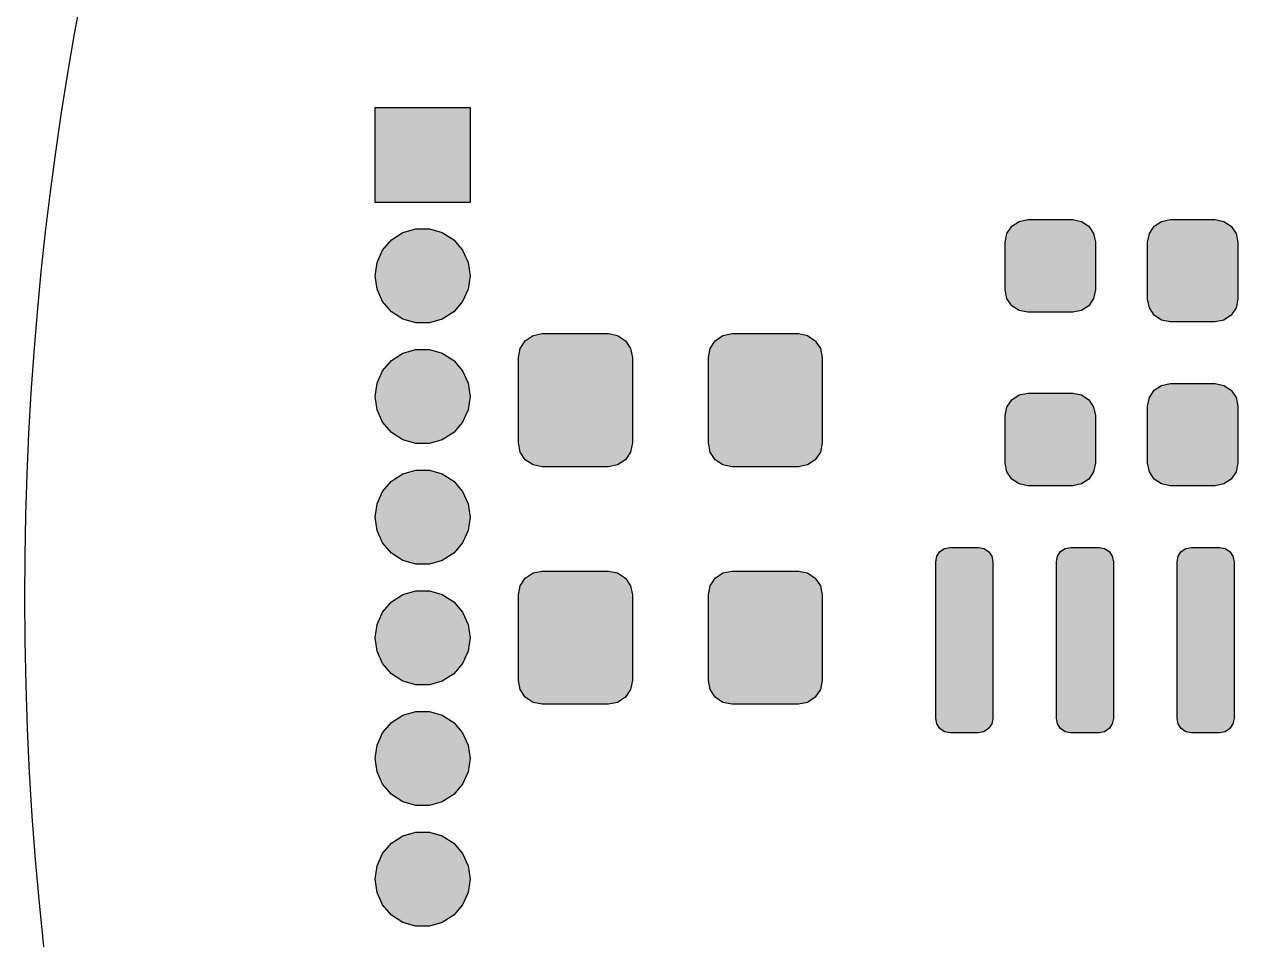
# Model space of a CAD drawing. Header units: inches. Extents: x 10 to 430, y -15 to 282.
# Drawn here: x 147.68 to 160.57, y 186.1 to 195.73 of the extents above; entities that cross this region are included whole.
import ezdxf

# ---------------------------------------------------------------- set-up
doc = ezdxf.new("R2010")
doc.units = ezdxf.units.IN
doc.header["$MEASUREMENT"] = 0
doc.layers.add('BLACK', color=7, linetype='Continuous')

msp = doc.modelspace()

# ---------------------------------------------------------------- hatches: boundary and pattern name
h = msp.add_hatch(color=256)
h.dxf.hatch_style = 1
h.paths.add_polyline_path([(152.374, 194.86), (151.374, 194.86), (151.374, 193.86), (152.374, 193.86)])
h.paths.add_polyline_path([(152.294, 192.819), (152.353, 192.949), (152.374, 193.09), (152.353, 193.23), (152.294, 193.36), (152.201, 193.467), (152.081, 193.544), (151.945, 193.584), (151.802, 193.584), (151.666, 193.544), (151.546, 193.467), (151.453, 193.36), (151.394, 193.23), (151.374, 193.09), (151.394, 192.949), (151.453, 192.819), (151.546, 192.712), (151.666, 192.635), (151.802, 192.595), (151.945, 192.595), (152.081, 192.635), (152.201, 192.712)])
h.paths.add_polyline_path([(152.294, 192.09), (152.201, 192.197), (152.081, 192.274), (151.945, 192.314), (151.802, 192.314), (151.666, 192.274), (151.546, 192.197), (151.453, 192.09), (151.394, 191.96), (151.374, 191.82), (151.394, 191.679), (151.453, 191.549), (151.546, 191.442), (151.666, 191.365), (151.802, 191.325), (151.945, 191.325), (152.081, 191.365), (152.201, 191.442), (152.294, 191.549), (152.353, 191.679), (152.374, 191.82), (152.353, 191.96)])
h.paths.add_polyline_path([(152.374, 190.55), (152.353, 190.69), (152.294, 190.82), (152.201, 190.927), (152.081, 191.004), (151.945, 191.044), (151.802, 191.044), (151.666, 191.004), (151.546, 190.927), (151.453, 190.82), (151.394, 190.69), (151.374, 190.55), (151.394, 190.409), (151.453, 190.279), (151.546, 190.172), (151.666, 190.095), (151.802, 190.055), (151.945, 190.055), (152.081, 190.095), (152.201, 190.172), (152.294, 190.279), (152.353, 190.409)])
h.paths.add_polyline_path([(152.374, 189.28), (152.353, 189.42), (152.294, 189.55), (152.201, 189.657), (152.081, 189.734), (151.945, 189.774), (151.802, 189.774), (151.666, 189.734), (151.546, 189.657), (151.453, 189.55), (151.394, 189.42), (151.374, 189.28), (151.394, 189.139), (151.453, 189.009), (151.546, 188.902), (151.666, 188.825), (151.802, 188.785), (151.945, 188.785), (152.081, 188.825), (152.201, 188.902), (152.294, 189.009), (152.353, 189.139)])
h.paths.add_polyline_path([(152.353, 187.869), (152.374, 188.01), (152.353, 188.15), (152.294, 188.28), (152.201, 188.387), (152.081, 188.464), (151.945, 188.504), (151.802, 188.504), (151.666, 188.464), (151.546, 188.387), (151.453, 188.28), (151.394, 188.15), (151.374, 188.01), (151.394, 187.869), (151.453, 187.739), (151.546, 187.632), (151.666, 187.555), (151.802, 187.515), (151.945, 187.515), (152.081, 187.555), (152.201, 187.632), (152.294, 187.739)])
h.paths.add_polyline_path([(152.353, 186.599), (152.374, 186.74), (152.353, 186.88), (152.294, 187.01), (152.201, 187.117), (152.081, 187.194), (151.945, 187.234), (151.802, 187.234), (151.666, 187.194), (151.546, 187.117), (151.453, 187.01), (151.394, 186.88), (151.374, 186.74), (151.394, 186.599), (151.453, 186.469), (151.546, 186.362), (151.666, 186.285), (151.802, 186.245), (151.945, 186.245), (152.081, 186.285), (152.201, 186.362), (152.294, 186.469)])
h.paths.add_polyline_path([(154.082, 189.731), (154.062, 189.826), (154.008, 189.907), (153.927, 189.962), (153.832, 189.981), (153.132, 189.981), (153.036, 189.962), (152.955, 189.907), (152.901, 189.826), (152.882, 189.731), (152.882, 188.831), (152.901, 188.735), (152.955, 188.654), (153.036, 188.6), (153.132, 188.581), (153.832, 188.581), (153.927, 188.6), (154.008, 188.654), (154.062, 188.735), (154.082, 188.831)])
h.paths.add_polyline_path([(154.082, 192.231), (154.062, 192.326), (154.008, 192.407), (153.927, 192.462), (153.832, 192.481), (153.132, 192.481), (153.036, 192.462), (152.955, 192.407), (152.901, 192.326), (152.882, 192.231), (152.882, 191.331), (152.901, 191.235), (152.955, 191.154), (153.036, 191.1), (153.132, 191.081), (153.832, 191.081), (153.927, 191.1), (154.008, 191.154), (154.062, 191.235), (154.082, 191.331)])
h.paths.add_polyline_path([(156.082, 192.231), (156.062, 192.326), (156.008, 192.407), (155.927, 192.462), (155.832, 192.481), (155.132, 192.481), (155.036, 192.462), (154.955, 192.407), (154.901, 192.326), (154.882, 192.231), (154.882, 191.331), (154.901, 191.235), (154.955, 191.154), (155.036, 191.1), (155.132, 191.081), (155.832, 191.081), (155.927, 191.1), (156.008, 191.154), (156.062, 191.235), (156.082, 191.331)])
h.paths.add_polyline_path([(156.082, 189.731), (156.062, 189.826), (156.008, 189.907), (155.927, 189.962), (155.832, 189.981), (155.132, 189.981), (155.036, 189.962), (154.955, 189.907), (154.901, 189.826), (154.882, 189.731), (154.882, 188.831), (154.901, 188.735), (154.955, 188.654), (155.036, 188.6), (155.132, 188.581), (155.832, 188.581), (155.927, 188.6), (156.008, 188.654), (156.062, 188.735), (156.082, 188.831)])
h.paths.add_polyline_path([(157.877, 190.081), (157.865, 190.138), (157.833, 190.187), (157.784, 190.219), (157.727, 190.231), (157.427, 190.231), (157.369, 190.219), (157.32, 190.187), (157.288, 190.138), (157.277, 190.081), (157.277, 188.431), (157.288, 188.373), (157.32, 188.324), (157.369, 188.292), (157.427, 188.281), (157.727, 188.281), (157.784, 188.292), (157.833, 188.324), (157.865, 188.373), (157.877, 188.431)])
h.paths.add_polyline_path([(158.957, 191.618), (158.938, 191.709), (158.887, 191.786), (158.81, 191.837), (158.719, 191.856), (158.244, 191.856), (158.153, 191.837), (158.076, 191.786), (158.025, 191.709), (158.007, 191.618), (158.007, 191.118), (158.025, 191.027), (158.076, 190.95), (158.153, 190.899), (158.244, 190.881), (158.719, 190.881), (158.81, 190.899), (158.887, 190.95), (158.938, 191.027), (158.957, 191.118)])
h.paths.add_polyline_path([(158.957, 193.443), (158.938, 193.534), (158.887, 193.611), (158.81, 193.662), (158.719, 193.681), (158.244, 193.681), (158.153, 193.662), (158.076, 193.611), (158.025, 193.534), (158.007, 193.443), (158.007, 192.943), (158.025, 192.852), (158.076, 192.775), (158.153, 192.724), (158.244, 192.706), (158.719, 192.706), (158.81, 192.724), (158.887, 192.775), (158.938, 192.852), (158.957, 192.943)])
h.paths.add_polyline_path([(160.457, 193.443), (160.438, 193.534), (160.387, 193.611), (160.31, 193.662), (160.219, 193.681), (159.744, 193.681), (159.653, 193.662), (159.576, 193.611), (159.525, 193.534), (159.507, 193.443), (159.507, 192.843), (159.525, 192.752), (159.576, 192.675), (159.653, 192.624), (159.744, 192.606), (160.219, 192.606), (160.31, 192.624), (160.387, 192.675), (160.438, 192.752), (160.457, 192.843)])
h.paths.add_polyline_path([(161.957, 193.443), (161.938, 193.534), (161.887, 193.611), (161.81, 193.662), (161.719, 193.681), (161.244, 193.681), (161.153, 193.662), (161.076, 193.611), (161.025, 193.534), (161.007, 193.443), (161.007, 192.843), (161.025, 192.752), (161.076, 192.675), (161.153, 192.624), (161.244, 192.606), (161.719, 192.606), (161.81, 192.624), (161.887, 192.675), (161.938, 192.752), (161.957, 192.843)])
h.paths.add_polyline_path([(163.457, 193.443), (163.438, 193.534), (163.387, 193.611), (163.31, 193.662), (163.219, 193.681), (162.744, 193.681), (162.653, 193.662), (162.576, 193.611), (162.525, 193.534), (162.507, 193.443), (162.507, 192.943), (162.525, 192.852), (162.576, 192.775), (162.653, 192.724), (162.744, 192.706), (163.219, 192.706), (163.31, 192.724), (163.387, 192.775), (163.438, 192.852), (163.457, 192.943)])
h.paths.add_polyline_path([(163.457, 191.618), (163.438, 191.709), (163.387, 191.786), (163.31, 191.837), (163.219, 191.856), (162.744, 191.856), (162.653, 191.837), (162.576, 191.786), (162.525, 191.709), (162.507, 191.618), (162.507, 191.118), (162.525, 191.027), (162.576, 190.95), (162.653, 190.899), (162.744, 190.881), (163.219, 190.881), (163.31, 190.899), (163.387, 190.95), (163.438, 191.027), (163.457, 191.118)])
h.paths.add_polyline_path([(161.957, 191.718), (161.938, 191.809), (161.887, 191.886), (161.81, 191.937), (161.719, 191.956), (161.244, 191.956), (161.153, 191.937), (161.076, 191.886), (161.025, 191.809), (161.007, 191.718), (161.007, 191.118), (161.025, 191.027), (161.076, 190.95), (161.153, 190.899), (161.244, 190.881), (161.719, 190.881), (161.81, 190.899), (161.887, 190.95), (161.938, 191.027), (161.957, 191.118)])
h.paths.add_polyline_path([(160.457, 191.718), (160.438, 191.809), (160.387, 191.886), (160.31, 191.937), (160.219, 191.956), (159.744, 191.956), (159.653, 191.937), (159.576, 191.886), (159.525, 191.809), (159.507, 191.718), (159.507, 191.118), (159.525, 191.027), (159.576, 190.95), (159.653, 190.899), (159.744, 190.881), (160.219, 190.881), (160.31, 190.899), (160.387, 190.95), (160.438, 191.027), (160.457, 191.118)])
h.paths.add_polyline_path([(160.417, 190.081), (160.405, 190.138), (160.373, 190.187), (160.324, 190.219), (160.267, 190.231), (159.967, 190.231), (159.909, 190.219), (159.86, 190.187), (159.828, 190.138), (159.817, 190.081), (159.817, 188.431), (159.828, 188.373), (159.86, 188.324), (159.909, 188.292), (159.967, 188.281), (160.267, 188.281), (160.324, 188.292), (160.373, 188.324), (160.405, 188.373), (160.417, 188.431)])
h.paths.add_polyline_path([(159.147, 190.081), (159.135, 190.138), (159.103, 190.187), (159.054, 190.219), (158.997, 190.231), (158.697, 190.231), (158.639, 190.219), (158.59, 190.187), (158.558, 190.138), (158.547, 190.081), (158.547, 188.431), (158.558, 188.373), (158.59, 188.324), (158.639, 188.292), (158.697, 188.281), (158.997, 188.281), (159.054, 188.292), (159.103, 188.324), (159.135, 188.373), (159.147, 188.431)])
h.paths.add_polyline_path([(161.687, 190.081), (161.675, 190.138), (161.643, 190.187), (161.594, 190.219), (161.537, 190.231), (161.237, 190.231), (161.179, 190.219), (161.13, 190.187), (161.098, 190.138), (161.087, 190.081), (161.087, 188.431), (161.098, 188.373), (161.13, 188.324), (161.179, 188.292), (161.237, 188.281), (161.537, 188.281), (161.594, 188.292), (161.643, 188.324), (161.675, 188.373), (161.687, 188.431)])
h.paths.add_polyline_path([(152.374, 185.47), (152.353, 185.61), (152.294, 185.74), (152.201, 185.847), (152.081, 185.924), (151.945, 185.964), (151.802, 185.964), (151.666, 185.924), (151.546, 185.847), (151.453, 185.74), (151.394, 185.61), (151.374, 185.47), (151.394, 185.329), (151.453, 185.199), (151.546, 185.092), (151.666, 185.015), (151.802, 184.975), (151.945, 184.975), (152.081, 185.015), (152.201, 185.092), (152.294, 185.199), (152.353, 185.329)])
h.paths.add_polyline_path([(152.374, 184.2), (152.353, 184.34), (152.294, 184.47), (152.201, 184.577), (152.081, 184.654), (151.945, 184.694), (151.802, 184.694), (151.666, 184.654), (151.546, 184.577), (151.453, 184.47), (151.394, 184.34), (151.374, 184.2), (151.394, 184.059), (151.453, 183.929), (151.546, 183.822), (151.666, 183.745), (151.802, 183.705), (151.945, 183.705), (152.081, 183.745), (152.201, 183.822), (152.294, 183.929), (152.353, 184.059)])
h.paths.add_polyline_path([(152.353, 183.07), (152.294, 183.2), (152.201, 183.307), (152.081, 183.384), (151.945, 183.424), (151.802, 183.424), (151.666, 183.384), (151.546, 183.307), (151.453, 183.2), (151.394, 183.07), (151.374, 182.93), (151.394, 182.789), (151.453, 182.659), (151.546, 182.552), (151.666, 182.475), (151.802, 182.435), (151.945, 182.435), (152.081, 182.475), (152.201, 182.552), (152.294, 182.659), (152.353, 182.789), (152.374, 182.93)])
h.paths.add_polyline_path([(154.082, 184.731), (154.062, 184.826), (154.008, 184.907), (153.927, 184.962), (153.832, 184.981), (153.132, 184.981), (153.036, 184.962), (152.955, 184.907), (152.901, 184.826), (152.882, 184.731), (152.882, 183.831), (152.901, 183.735), (152.955, 183.654), (153.036, 183.6), (153.132, 183.581), (153.832, 183.581), (153.927, 183.6), (154.008, 183.654), (154.062, 183.735), (154.082, 183.831)])
h.paths.add_polyline_path([(156.082, 184.731), (156.062, 184.826), (156.008, 184.907), (155.927, 184.962), (155.832, 184.981), (155.132, 184.981), (155.036, 184.962), (154.955, 184.907), (154.901, 184.826), (154.882, 184.731), (154.882, 183.831), (154.901, 183.735), (154.955, 183.654), (155.036, 183.6), (155.132, 183.581), (155.832, 183.581), (155.927, 183.6), (156.008, 183.654), (156.062, 183.735), (156.082, 183.831)])
h.paths.add_polyline_path([(157.877, 185.131), (157.865, 185.188), (157.833, 185.237), (157.784, 185.269), (157.727, 185.281), (157.427, 185.281), (157.369, 185.269), (157.32, 185.237), (157.288, 185.188), (157.277, 185.131), (157.277, 183.481), (157.288, 183.423), (157.32, 183.374), (157.369, 183.342), (157.427, 183.331), (157.727, 183.331), (157.784, 183.342), (157.833, 183.374), (157.865, 183.423), (157.877, 183.481)])
h.paths.add_polyline_path([(159.147, 185.131), (159.135, 185.188), (159.103, 185.237), (159.054, 185.269), (158.997, 185.281), (158.697, 185.281), (158.639, 185.269), (158.59, 185.237), (158.558, 185.188), (158.547, 185.131), (158.547, 183.481), (158.558, 183.423), (158.59, 183.374), (158.639, 183.342), (158.697, 183.331), (158.997, 183.331), (159.054, 183.342), (159.103, 183.374), (159.135, 183.423), (159.147, 183.481)])
h.paths.add_polyline_path([(160.417, 185.131), (160.405, 185.188), (160.373, 185.237), (160.324, 185.269), (160.267, 185.281), (159.967, 185.281), (159.909, 185.269), (159.86, 185.237), (159.828, 185.188), (159.817, 185.131), (159.817, 183.481), (159.828, 183.423), (159.86, 183.374), (159.909, 183.342), (159.967, 183.331), (160.267, 183.331), (160.324, 183.342), (160.373, 183.374), (160.405, 183.423), (160.417, 183.481)])
h.paths.add_polyline_path([(161.687, 185.131), (161.675, 185.188), (161.643, 185.237), (161.594, 185.269), (161.537, 185.281), (161.237, 185.281), (161.179, 185.269), (161.13, 185.237), (161.098, 185.188), (161.087, 185.131), (161.087, 183.481), (161.098, 183.423), (161.13, 183.374), (161.179, 183.342), (161.237, 183.331), (161.537, 183.331), (161.594, 183.342), (161.643, 183.374), (161.675, 183.423), (161.687, 183.481)])
h.paths.add_polyline_path([(161.857, 182.506), (161.837, 182.601), (161.783, 182.682), (161.702, 182.737), (161.607, 182.756), (160.932, 182.756), (160.836, 182.737), (160.755, 182.682), (160.701, 182.601), (160.682, 182.506), (160.682, 181.556), (160.701, 181.46), (160.755, 181.379), (160.836, 181.325), (160.932, 181.306), (161.607, 181.306), (161.702, 181.325), (161.783, 181.379), (161.837, 181.46), (161.857, 181.556)])
h.paths.add_polyline_path([(159.782, 182.506), (159.762, 182.601), (159.708, 182.682), (159.627, 182.737), (159.532, 182.756), (158.857, 182.756), (158.761, 182.737), (158.68, 182.682), (158.626, 182.601), (158.607, 182.506), (158.607, 181.556), (158.626, 181.46), (158.68, 181.379), (158.761, 181.325), (158.857, 181.306), (159.532, 181.306), (159.627, 181.325), (159.708, 181.379), (159.762, 181.46), (159.782, 181.556)])
h.paths.add_polyline_path([(163.907, 185.318), (163.894, 185.38), (163.859, 185.433), (163.806, 185.468), (163.744, 185.481), (163.419, 185.481), (163.357, 185.468), (163.304, 185.433), (163.269, 185.38), (163.257, 185.318), (163.257, 184.083), (163.269, 184.021), (163.304, 183.968), (163.357, 183.933), (163.419, 183.921), (163.744, 183.921), (163.806, 183.933), (163.859, 183.968), (163.894, 184.021), (163.907, 184.083)])
h.paths.add_polyline_path([(163.907, 188.018), (163.894, 188.08), (163.859, 188.133), (163.806, 188.168), (163.744, 188.181), (163.419, 188.181), (163.357, 188.168), (163.304, 188.133), (163.269, 188.08), (163.257, 188.018), (163.257, 186.783), (163.269, 186.721), (163.304, 186.668), (163.357, 186.633), (163.419, 186.621), (163.744, 186.621), (163.806, 186.633), (163.859, 186.668), (163.894, 186.721), (163.907, 186.783)])
h.paths.add_polyline_path([(164.857, 188.018), (164.844, 188.08), (164.809, 188.133), (164.756, 188.168), (164.694, 188.181), (164.369, 188.181), (164.307, 188.168), (164.254, 188.133), (164.219, 188.08), (164.207, 188.018), (164.207, 186.783), (164.219, 186.721), (164.254, 186.668), (164.307, 186.633), (164.369, 186.621), (164.694, 186.621), (164.756, 186.633), (164.809, 186.668), (164.844, 186.721), (164.857, 186.783)])
h.paths.add_polyline_path([(165.807, 188.018), (165.794, 188.08), (165.759, 188.133), (165.706, 188.168), (165.644, 188.181), (165.319, 188.181), (165.257, 188.168), (165.204, 188.133), (165.169, 188.08), (165.157, 188.018), (165.157, 186.783), (165.169, 186.721), (165.204, 186.668), (165.257, 186.633), (165.319, 186.621), (165.644, 186.621), (165.706, 186.633), (165.759, 186.668), (165.794, 186.721), (165.807, 186.783)])
h.paths.add_polyline_path([(165.807, 185.318), (165.794, 185.38), (165.759, 185.433), (165.706, 185.468), (165.644, 185.481), (165.319, 185.481), (165.257, 185.468), (165.204, 185.433), (165.169, 185.38), (165.157, 185.318), (165.157, 184.083), (165.169, 184.021), (165.204, 183.968), (165.257, 183.933), (165.319, 183.921), (165.644, 183.921), (165.706, 183.933), (165.759, 183.968), (165.794, 184.021), (165.807, 184.083)])
h.paths.add_polyline_path([(167.589, 186.177), (167.57, 186.268), (167.519, 186.345), (167.442, 186.396), (167.351, 186.415), (166.876, 186.415), (166.785, 186.396), (166.708, 186.345), (166.657, 186.268), (166.639, 186.177), (166.639, 185.577), (166.657, 185.486), (166.708, 185.409), (166.785, 185.358), (166.876, 185.34), (167.351, 185.34), (167.442, 185.358), (167.519, 185.409), (167.57, 185.486), (167.589, 185.577)])
h.paths.add_polyline_path([(167.589, 187.902), (167.57, 187.993), (167.519, 188.07), (167.442, 188.121), (167.351, 188.14), (166.876, 188.14), (166.785, 188.121), (166.708, 188.07), (166.657, 187.993), (166.639, 187.902), (166.639, 187.302), (166.657, 187.211), (166.708, 187.134), (166.785, 187.083), (166.876, 187.065), (167.351, 187.065), (167.442, 187.083), (167.519, 187.134), (167.57, 187.211), (167.589, 187.302)])

# ---------------------------------------------------------------- linework, layer by layer
at = {"layer": 'BLACK', "linetype": 'Continuous'}
for p, q in [((151.374, 193.86), (151.374, 194.86)), ((151.374, 194.86), (152.374, 194.86)), ((152.374, 194.86), (152.374, 193.86)), ((152.374, 193.86), (151.374, 193.86)), ((151.666, 193.544), (151.802, 193.584)), ((151.802, 193.584), (151.945, 193.584)), ((151.945, 193.584), (152.081, 193.544)), ((158.025, 193.534), (158.076, 193.611)), ((158.076, 193.611), (158.153, 193.662)), ((158.153, 193.662), (158.244, 193.681)), ((158.244, 193.681), (158.719, 193.681)), ((158.719, 193.681), (158.81, 193.662)), ((158.81, 193.662), (158.887, 193.611)), ((158.887, 193.611), (158.938, 193.534)), ((159.525, 193.534), (159.576, 193.611)), ((159.576, 193.611), (159.653, 193.662)), ((159.653, 193.662), (159.744, 193.681)), ((159.744, 193.681), (160.219, 193.681)), ((160.219, 193.681), (160.31, 193.662)), ((160.31, 193.662), (160.387, 193.611)), ((160.387, 193.611), (160.438, 193.534)), ((151.453, 193.36), (151.546, 193.467)), ((151.546, 193.467), (151.666, 193.544)), ((152.081, 193.544), (152.201, 193.467)), ((152.201, 193.467), (152.294, 193.36)), ((158.007, 193.443), (158.025, 193.534)), ((158.007, 192.943), (158.007, 193.443)), ((158.938, 193.534), (158.957, 193.443)), ((158.957, 193.443), (158.957, 192.943)), ((159.507, 193.443), (159.525, 193.534)), ((159.507, 192.843), (159.507, 193.443)), ((160.438, 193.534), (160.457, 193.443)), ((160.457, 193.443), (160.457, 192.843)), ((151.394, 193.23), (151.453, 193.36)), ((152.294, 193.36), (152.353, 193.23)), ((151.374, 193.09), (151.394, 193.23)), ((152.353, 193.23), (152.374, 193.09)), ((151.394, 192.949), (151.374, 193.09)), ((152.374, 193.09), (152.353, 192.949)), ((151.453, 192.819), (151.394, 192.949)), ((152.353, 192.949), (152.294, 192.819)), ((158.025, 192.852), (158.007, 192.943)), ((158.957, 192.943), (158.938, 192.852)), ((151.546, 192.712), (151.453, 192.819)), ((152.294, 192.819), (152.201, 192.712)), ((158.076, 192.775), (158.025, 192.852)), ((158.938, 192.852), (158.887, 192.775)), ((159.525, 192.752), (159.507, 192.843)), ((160.457, 192.843), (160.438, 192.752)), ((151.666, 192.635), (151.546, 192.712)), ((152.201, 192.712), (152.081, 192.635)), ((158.153, 192.724), (158.076, 192.775)), ((158.244, 192.706), (158.153, 192.724)), ((158.719, 192.706), (158.244, 192.706)), ((158.81, 192.724), (158.719, 192.706)), ((158.887, 192.775), (158.81, 192.724)), ((159.576, 192.675), (159.525, 192.752)), ((159.653, 192.624), (159.576, 192.675)), ((160.387, 192.675), (160.31, 192.624)), ((160.438, 192.752), (160.387, 192.675)), ((151.802, 192.595), (151.666, 192.635)), ((151.945, 192.595), (151.802, 192.595)), ((152.081, 192.635), (151.945, 192.595)), ((159.744, 192.606), (159.653, 192.624)), ((160.219, 192.606), (159.744, 192.606)), ((160.31, 192.624), (160.219, 192.606)), ((152.901, 192.326), (152.955, 192.407)), ((152.955, 192.407), (153.036, 192.462)), ((153.036, 192.462), (153.132, 192.481)), ((153.132, 192.481), (153.832, 192.481)), ((153.832, 192.481), (153.927, 192.462)), ((153.927, 192.462), (154.008, 192.407)), ((154.008, 192.407), (154.062, 192.326)), ((154.901, 192.326), (154.955, 192.407)), ((154.955, 192.407), (155.036, 192.462)), ((155.036, 192.462), (155.132, 192.481)), ((155.132, 192.481), (155.832, 192.481)), ((155.832, 192.481), (155.927, 192.462)), ((155.927, 192.462), (156.008, 192.407)), ((156.008, 192.407), (156.062, 192.326)), ((151.546, 192.197), (151.666, 192.274)), ((151.666, 192.274), (151.802, 192.314)), ((151.802, 192.314), (151.945, 192.314)), ((151.945, 192.314), (152.081, 192.274)), ((152.081, 192.274), (152.201, 192.197)), ((152.882, 192.231), (152.901, 192.326)), ((154.062, 192.326), (154.082, 192.231)), ((154.882, 192.231), (154.901, 192.326)), ((156.062, 192.326), (156.082, 192.231)), ((151.453, 192.09), (151.546, 192.197)), ((152.201, 192.197), (152.294, 192.09)), ((152.882, 191.331), (152.882, 192.231)), ((154.082, 192.231), (154.082, 191.331)), ((154.882, 191.331), (154.882, 192.231)), ((156.082, 192.231), (156.082, 191.331)), ((151.394, 191.96), (151.453, 192.09)), ((152.294, 192.09), (152.353, 191.96)), ((151.374, 191.82), (151.394, 191.96)), ((152.353, 191.96), (152.374, 191.82)), ((159.576, 191.886), (159.653, 191.937)), ((159.653, 191.937), (159.744, 191.956)), ((159.744, 191.956), (160.219, 191.956)), ((160.219, 191.956), (160.31, 191.937)), ((160.31, 191.937), (160.387, 191.886)), ((151.394, 191.679), (151.374, 191.82)), ((152.374, 191.82), (152.353, 191.679)), ((158.025, 191.709), (158.076, 191.786)), ((158.076, 191.786), (158.153, 191.837)), ((158.153, 191.837), (158.244, 191.856)), ((158.244, 191.856), (158.719, 191.856)), ((158.719, 191.856), (158.81, 191.837)), ((158.81, 191.837), (158.887, 191.786)), ((158.887, 191.786), (158.938, 191.709)), ((159.507, 191.718), (159.525, 191.809)), ((159.525, 191.809), (159.576, 191.886)), ((160.387, 191.886), (160.438, 191.809)), ((160.438, 191.809), (160.457, 191.718)), ((151.453, 191.549), (151.394, 191.679)), ((152.353, 191.679), (152.294, 191.549)), ((158.007, 191.618), (158.025, 191.709)), ((158.938, 191.709), (158.957, 191.618)), ((159.507, 191.118), (159.507, 191.718)), ((160.457, 191.718), (160.457, 191.118)), ((151.546, 191.442), (151.453, 191.549)), ((152.294, 191.549), (152.201, 191.442)), ((158.007, 191.118), (158.007, 191.618)), ((158.957, 191.618), (158.957, 191.118)), ((151.666, 191.365), (151.546, 191.442)), ((152.201, 191.442), (152.081, 191.365)), ((151.802, 191.325), (151.666, 191.365)), ((151.945, 191.325), (151.802, 191.325)), ((152.081, 191.365), (151.945, 191.325)), ((152.901, 191.235), (152.882, 191.331)), ((154.082, 191.331), (154.062, 191.235)), ((154.901, 191.235), (154.882, 191.331)), ((156.082, 191.331), (156.062, 191.235)), ((152.955, 191.154), (152.901, 191.235)), ((153.036, 191.1), (152.955, 191.154)), ((154.008, 191.154), (153.927, 191.1)), ((154.062, 191.235), (154.008, 191.154)), ((154.955, 191.154), (154.901, 191.235)), ((155.036, 191.1), (154.955, 191.154)), ((156.008, 191.154), (155.927, 191.1)), ((156.062, 191.235), (156.008, 191.154)), ((158.025, 191.027), (158.007, 191.118)), ((158.957, 191.118), (158.938, 191.027)), ((159.525, 191.027), (159.507, 191.118)), ((160.457, 191.118), (160.438, 191.027)), ((151.546, 190.927), (151.666, 191.004)), ((151.666, 191.004), (151.802, 191.044)), ((151.802, 191.044), (151.945, 191.044)), ((151.945, 191.044), (152.081, 191.004)), ((152.081, 191.004), (152.201, 190.927)), ((153.132, 191.081), (153.036, 191.1)), ((153.832, 191.081), (153.132, 191.081)), ((153.927, 191.1), (153.832, 191.081)), ((155.132, 191.081), (155.036, 191.1)), ((155.832, 191.081), (155.132, 191.081)), ((155.927, 191.1), (155.832, 191.081)), ((158.076, 190.95), (158.025, 191.027)), ((158.938, 191.027), (158.887, 190.95)), ((159.576, 190.95), (159.525, 191.027)), ((160.438, 191.027), (160.387, 190.95)), ((151.453, 190.82), (151.546, 190.927)), ((152.201, 190.927), (152.294, 190.82)), ((158.153, 190.899), (158.076, 190.95)), ((158.244, 190.881), (158.153, 190.899)), ((158.719, 190.881), (158.244, 190.881)), ((158.81, 190.899), (158.719, 190.881)), ((158.887, 190.95), (158.81, 190.899)), ((159.653, 190.899), (159.576, 190.95)), ((159.744, 190.881), (159.653, 190.899)), ((160.219, 190.881), (159.744, 190.881)), ((160.31, 190.899), (160.219, 190.881)), ((160.387, 190.95), (160.31, 190.899)), ((151.394, 190.69), (151.453, 190.82)), ((152.294, 190.82), (152.353, 190.69)), ((151.374, 190.55), (151.394, 190.69)), ((152.353, 190.69), (152.374, 190.55)), ((151.394, 190.409), (151.374, 190.55)), ((152.374, 190.55), (152.353, 190.409)), ((151.453, 190.279), (151.394, 190.409)), ((152.353, 190.409), (152.294, 190.279)), ((151.546, 190.172), (151.453, 190.279)), ((152.294, 190.279), (152.201, 190.172)), ((157.32, 190.187), (157.369, 190.219)), ((157.369, 190.219), (157.427, 190.231)), ((157.427, 190.231), (157.727, 190.231)), ((157.727, 190.231), (157.784, 190.219)), ((157.784, 190.219), (157.833, 190.187)), ((158.59, 190.187), (158.639, 190.219)), ((158.639, 190.219), (158.697, 190.231)), ((158.697, 190.231), (158.997, 190.231)), ((158.997, 190.231), (159.054, 190.219)), ((159.054, 190.219), (159.103, 190.187)), ((159.86, 190.187), (159.909, 190.219)), ((159.909, 190.219), (159.967, 190.231)), ((159.967, 190.231), (160.267, 190.231)), ((160.267, 190.231), (160.324, 190.219)), ((160.324, 190.219), (160.373, 190.187)), ((151.666, 190.095), (151.546, 190.172)), ((151.802, 190.055), (151.666, 190.095)), ((152.081, 190.095), (151.945, 190.055)), ((152.201, 190.172), (152.081, 190.095)), ((157.277, 190.081), (157.288, 190.138)), ((157.288, 190.138), (157.32, 190.187)), ((157.833, 190.187), (157.865, 190.138)), ((157.865, 190.138), (157.877, 190.081)), ((158.547, 190.081), (158.558, 190.138)), ((158.558, 190.138), (158.59, 190.187)), ((159.103, 190.187), (159.135, 190.138)), ((159.135, 190.138), (159.147, 190.081)), ((159.817, 190.081), (159.828, 190.138)), ((159.828, 190.138), (159.86, 190.187)), ((160.373, 190.187), (160.405, 190.138)), ((160.405, 190.138), (160.417, 190.081)), ((151.945, 190.055), (151.802, 190.055)), ((152.955, 189.907), (153.036, 189.962)), ((153.036, 189.962), (153.132, 189.981)), ((153.132, 189.981), (153.832, 189.981)), ((153.832, 189.981), (153.927, 189.962)), ((153.927, 189.962), (154.008, 189.907)), ((154.955, 189.907), (155.036, 189.962)), ((155.036, 189.962), (155.132, 189.981)), ((155.132, 189.981), (155.832, 189.981)), ((155.832, 189.981), (155.927, 189.962)), ((155.927, 189.962), (156.008, 189.907)), ((157.277, 188.431), (157.277, 190.081)), ((157.877, 190.081), (157.877, 188.431)), ((158.547, 188.431), (158.547, 190.081)), ((159.147, 190.081), (159.147, 188.431)), ((159.817, 188.431), (159.817, 190.081)), ((160.417, 190.081), (160.417, 188.431)), ((152.882, 189.731), (152.901, 189.826)), ((152.901, 189.826), (152.955, 189.907)), ((154.008, 189.907), (154.062, 189.826)), ((154.062, 189.826), (154.082, 189.731)), ((154.882, 189.731), (154.901, 189.826)), ((154.901, 189.826), (154.955, 189.907)), ((156.008, 189.907), (156.062, 189.826)), ((156.062, 189.826), (156.082, 189.731)), ((151.546, 189.657), (151.666, 189.734)), ((151.666, 189.734), (151.802, 189.774)), ((151.802, 189.774), (151.945, 189.774)), ((151.945, 189.774), (152.081, 189.734)), ((152.081, 189.734), (152.201, 189.657)), ((152.882, 188.831), (152.882, 189.731)), ((154.082, 189.731), (154.082, 188.831)), ((154.882, 188.831), (154.882, 189.731)), ((156.082, 189.731), (156.082, 188.831)), ((151.453, 189.55), (151.546, 189.657)), ((152.201, 189.657), (152.294, 189.55)), ((151.394, 189.42), (151.453, 189.55)), ((152.294, 189.55), (152.353, 189.42)), ((151.374, 189.28), (151.394, 189.42)), ((152.353, 189.42), (152.374, 189.28)), ((151.394, 189.139), (151.374, 189.28)), ((152.374, 189.28), (152.353, 189.139)), ((151.453, 189.009), (151.394, 189.139)), ((152.353, 189.139), (152.294, 189.009)), ((151.546, 188.902), (151.453, 189.009)), ((152.294, 189.009), (152.201, 188.902)), ((151.666, 188.825), (151.546, 188.902)), ((151.802, 188.785), (151.666, 188.825)), ((152.081, 188.825), (151.945, 188.785)), ((152.201, 188.902), (152.081, 188.825)), ((152.901, 188.735), (152.882, 188.831)), ((154.082, 188.831), (154.062, 188.735)), ((154.901, 188.735), (154.882, 188.831)), ((156.082, 188.831), (156.062, 188.735)), ((151.945, 188.785), (151.802, 188.785)), ((152.955, 188.654), (152.901, 188.735)), ((154.062, 188.735), (154.008, 188.654)), ((154.955, 188.654), (154.901, 188.735)), ((156.062, 188.735), (156.008, 188.654)), ((153.036, 188.6), (152.955, 188.654)), ((153.132, 188.581), (153.036, 188.6)), ((153.832, 188.581), (153.132, 188.581)), ((153.927, 188.6), (153.832, 188.581)), ((154.008, 188.654), (153.927, 188.6)), ((155.036, 188.6), (154.955, 188.654)), ((155.132, 188.581), (155.036, 188.6)), ((155.832, 188.581), (155.132, 188.581)), ((155.927, 188.6), (155.832, 188.581)), ((156.008, 188.654), (155.927, 188.6)), ((151.546, 188.387), (151.666, 188.464)), ((151.666, 188.464), (151.802, 188.504)), ((151.802, 188.504), (151.945, 188.504)), ((151.945, 188.504), (152.081, 188.464)), ((152.081, 188.464), (152.201, 188.387)), ((157.288, 188.373), (157.277, 188.431)), ((157.877, 188.431), (157.865, 188.373)), ((158.558, 188.373), (158.547, 188.431)), ((159.147, 188.431), (159.135, 188.373)), ((159.828, 188.373), (159.817, 188.431)), ((160.417, 188.431), (160.405, 188.373)), ((151.394, 188.15), (151.453, 188.28)), ((151.453, 188.28), (151.546, 188.387)), ((152.201, 188.387), (152.294, 188.28)), ((152.294, 188.28), (152.353, 188.15)), ((157.32, 188.324), (157.288, 188.373)), ((157.369, 188.292), (157.32, 188.324)), ((157.427, 188.281), (157.369, 188.292)), ((157.727, 188.281), (157.427, 188.281)), ((157.784, 188.292), (157.727, 188.281)), ((157.833, 188.324), (157.784, 188.292)), ((157.865, 188.373), (157.833, 188.324)), ((158.59, 188.324), (158.558, 188.373)), ((158.639, 188.292), (158.59, 188.324)), ((158.697, 188.281), (158.639, 188.292)), ((158.997, 188.281), (158.697, 188.281)), ((159.054, 188.292), (158.997, 188.281)), ((159.103, 188.324), (159.054, 188.292)), ((159.135, 188.373), (159.103, 188.324)), ((159.86, 188.324), (159.828, 188.373)), ((159.909, 188.292), (159.86, 188.324)), ((159.967, 188.281), (159.909, 188.292)), ((160.267, 188.281), (159.967, 188.281)), ((160.324, 188.292), (160.267, 188.281)), ((160.373, 188.324), (160.324, 188.292)), ((160.405, 188.373), (160.373, 188.324)), ((151.374, 188.01), (151.394, 188.15)), ((152.353, 188.15), (152.374, 188.01)), ((151.394, 187.869), (151.374, 188.01)), ((152.374, 188.01), (152.353, 187.869)), ((151.453, 187.739), (151.394, 187.869)), ((152.353, 187.869), (152.294, 187.739)), ((151.546, 187.632), (151.453, 187.739)), ((152.294, 187.739), (152.201, 187.632)), ((151.666, 187.555), (151.546, 187.632)), ((151.802, 187.515), (151.666, 187.555)), ((151.945, 187.515), (151.802, 187.515)), ((152.081, 187.555), (151.945, 187.515)), ((152.201, 187.632), (152.081, 187.555)), ((151.546, 187.117), (151.666, 187.194)), ((151.666, 187.194), (151.802, 187.234)), ((151.802, 187.234), (151.945, 187.234)), ((151.945, 187.234), (152.081, 187.194)), ((152.081, 187.194), (152.201, 187.117)), ((151.394, 186.88), (151.453, 187.01)), ((151.453, 187.01), (151.546, 187.117)), ((152.201, 187.117), (152.294, 187.01)), ((152.294, 187.01), (152.353, 186.88)), ((151.374, 186.74), (151.394, 186.88)), ((152.353, 186.88), (152.374, 186.74)), ((151.394, 186.599), (151.374, 186.74)), ((152.374, 186.74), (152.353, 186.599)), ((151.453, 186.469), (151.394, 186.599)), ((152.353, 186.599), (152.294, 186.469)), ((151.546, 186.362), (151.453, 186.469)), ((151.666, 186.285), (151.546, 186.362)), ((152.201, 186.362), (152.081, 186.285)), ((152.294, 186.469), (152.201, 186.362)), ((151.802, 186.245), (151.666, 186.285)), ((151.945, 186.245), (151.802, 186.245)), ((152.081, 186.285), (151.945, 186.245))]:
    msp.add_line(p, q, dxfattribs=at)
at = {"layer": 'BLACK'}
for start, end in [(0, 180), (180, 229.8446)]:
    msp.add_arc((181.182, 189.706), 33.5, start, end, dxfattribs=at)

doc.saveas('drawing.dxf')
